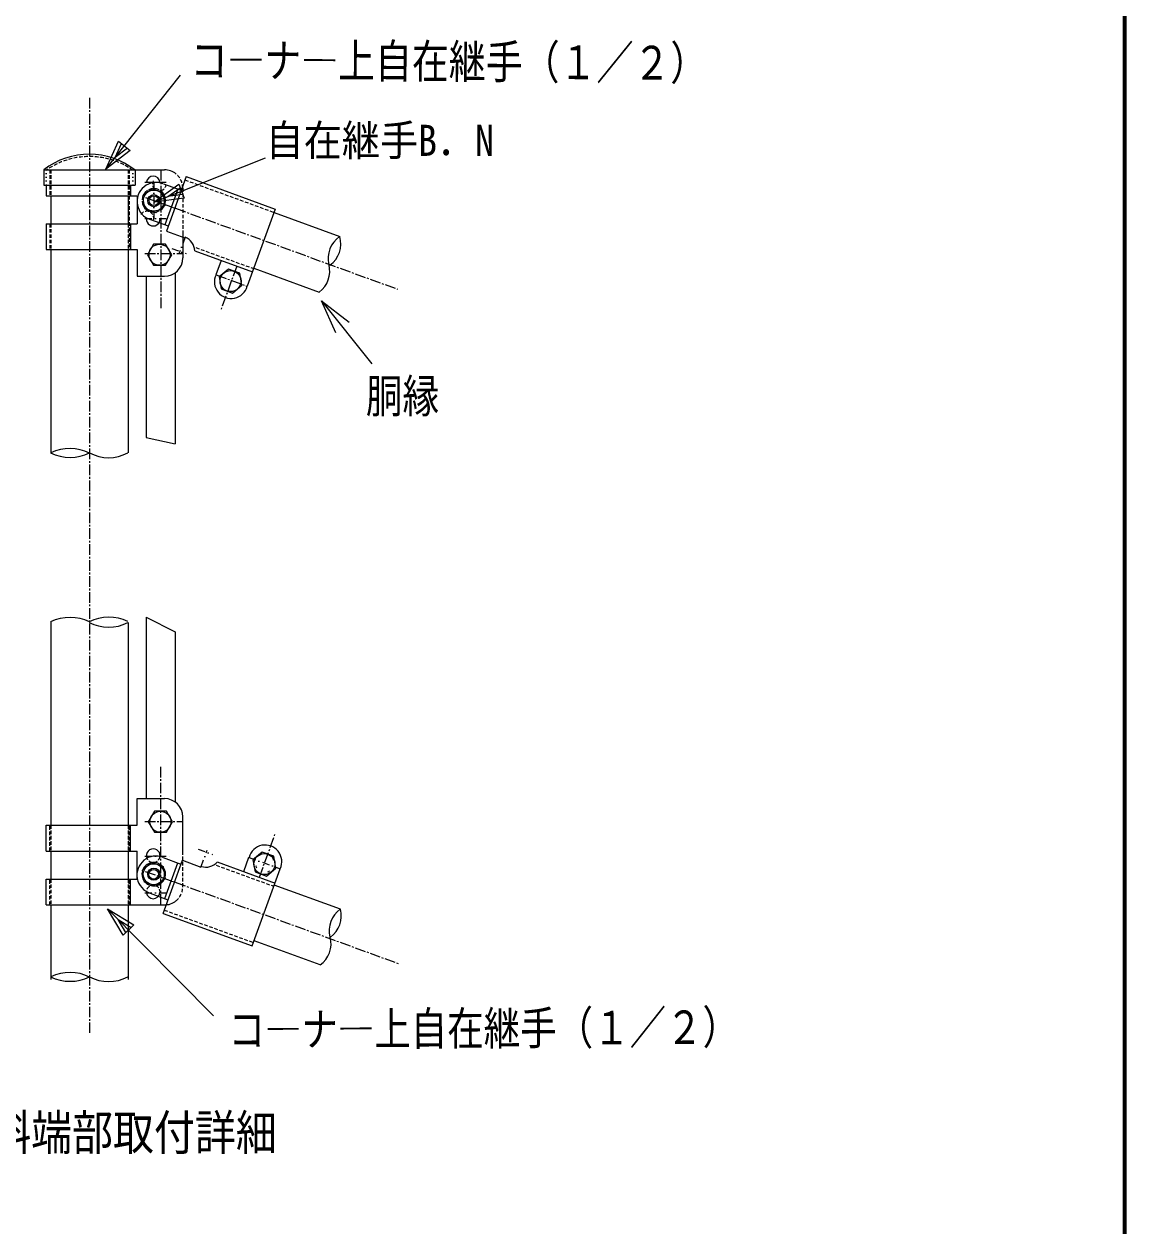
# Model space of a CAD drawing. Units: millimetres, scale not verified. Extents: x -4425 to 4425, y -3150 to 3150.
# Drawn here: x 2645 to 4200, y -1454 to 242 of the extents above; entities that cross this region are included whole.
import ezdxf
from ezdxf.enums import TextEntityAlignment as Align

# ---------------------------------------------------------------- set-up
doc = ezdxf.new("R2010")
doc.units = ezdxf.units.MM
doc.header["$LTSCALE"] = 20
for name, pattern in [('USER1', [1.125, 0.75, -0.125, 0.125, -0.125]), ('USER2', [0.375, 0.25, -0.125]), ('USER3', [1.01, 0.5, -0.25, 0.01, -0.25]), ('USER5', [0.26, 0.01, -0.25])]:
    doc.linetypes.add(name, pattern=pattern)
for name, color, linetype, lineweight in [('0-2_2', 7, 'Continuous', 25), ('0-3_1', 7, 'Continuous', 25), ('0-4_0', 7, 'Continuous', 25), ('0-C_WAKU', 7, 'Continuous', 25)]:
    doc.layers.add(name, color=color, linetype=linetype, lineweight=lineweight)
doc.styles.add('ＭＳ ゴシック', font='')
doc.styles.get('ＭＳ ゴシック').set_extended_font_data('MS Gothic')

# ---------------------------------------------------------------- blocks, each defined once
blk = doc.blocks.new('C65')
at = {"layer": '0-3_1', "color": 4}
blk.add_line((146544.5, 38812.8), (149533.9, 35796.9), dxfattribs=at)
blk.add_lwpolyline([(146986.7, 38068.3), (146544.5, 38812.8), (147285, 38364)], close=True, dxfattribs=at)
blk.add_lwpolyline([(147061.2, 38142.3), (146840.1, 38514.5), (147210.4, 38290.1)], dxfattribs=at)
blk = doc.blocks.new('C66')
at = {"layer": '0-3_1', "color": 4}
blk.add_line((146499.1, 59687.7), (148602.2, 62344.9), dxfattribs=at)
blk.add_lwpolyline([(147185.1, 60216.1), (146499.1, 59687.7), (146855.8, 60476.7)], close=True, dxfattribs=at)
blk.add_lwpolyline([(147102.7, 60281.2), (146759.8, 60017.1), (146938.1, 60411.6)], dxfattribs=at)
blk = doc.blocks.new('C67')
at = {"layer": '0-3_1', "color": 4}
blk.add_line((152577.7, 55968.4), (154000.7, 54189.7), dxfattribs=at)
blk.add_lwpolyline([(152990, 55068.9), (152577.7, 55968.4), (153364.9, 55368.7)], dxfattribs=at)

msp = doc.modelspace()

# ---------------------------------------------------------------- linework, layer by layer
at = {"layer": '0-2_2'}
for points in [[(2844.23, -12.99), (2841.25, 3.89), (2825.15, 9.76), (2812.01, -1.26), (2814.99, -18.14), (2831.1, -24.01)], [(2844.05, -963.5), (2830.92, -974.52), (2814.81, -968.65), (2811.83, -951.77), (2824.96, -940.75), (2841.07, -946.61)]]:
    msp.add_lwpolyline(points, close=True, dxfattribs=at)
at = {"layer": '0-2_2', "color": 2}
for points in [[(2853.24, -83.45), (2844.66, -68.6), (2827.52, -68.6), (2818.95, -83.45), (2827.52, -98.29), (2844.66, -98.29)], [(2952.43, -126.52), (2949.45, -109.63), (2933.35, -103.77), (2920.21, -114.79), (2923.19, -131.67), (2939.3, -137.53)], [(2854.55, -883.56), (2845.98, -868.72), (2828.83, -868.72), (2820.26, -883.56), (2828.83, -898.41), (2845.98, -898.41)], [(3000.17, -949.17), (2997.19, -932.29), (2981.08, -926.43), (2967.95, -937.45), (2970.93, -954.33), (2987.04, -960.19)]]:
    msp.add_lwpolyline(points, close=True, dxfattribs=at)
at = {"layer": '0-2_2'}
for centre, radius in [((2828.12, -7.13), 14.85), ((2828.12, -7.13), 6.86), ((2827.94, -957.63), 14.85), ((2827.94, -957.63), 6.86)]:
    msp.add_circle(centre, radius, dxfattribs=at)
at = {"layer": '0-2_2', "color": 4}
for centre in [(2828.12, -7.13), (2827.94, -957.63)]:
    msp.add_circle(centre, 8.57, dxfattribs=at)
at = {"layer": '0-2_2', "color": 2}
for centre in [(2836.09, -83.45), (2936.32, -120.65), (2837.4, -883.56), (2984.06, -943.31)]:
    msp.add_circle(centre, 14.85, dxfattribs=at)
at = {"layer": '0-3_1', "color": 2, "linetype": 'USER1'}
for p, q in [((2737.2, 137.97), (2737.2, -1181.39)), ((2837.82, 36.25), (2837.82, -158.73)), ((2816.37, -2.56), (3172.03, -132.01)), ((2815.34, -81.61), (2868.89, -81.61)), ((2945.12, -99.62), (2923.12, -160.08)), ((2915.82, -111.76), (2959.95, -127.82)), ((2837.82, -1000.94), (2837.82, -805.96)), ((2815.34, -883.08), (2868.89, -883.08)), ((2977.02, -961.98), (2999.02, -901.53)), ((2816, -953.58), (3173.63, -1083.74))]:
    msp.add_line(p, q, dxfattribs=at)
at = {"layer": '0-3_1'}
for p, q in [((2672.7, 36.28), (2843.27, 36.28)), ((2672.7, 36.28), (2672.7, 14.85)), ((2801.7, 36.28), (2801.7, 14.85)), ((2873.67, 26.72), (2845.72, -50.06)), ((2873.67, 26.72), (2999.52, -19.08)), ((2672.7, 14.85), (2801.7, 14.85)), ((2676.04, 14.82), (2676.04, -0.18)), ((2795.06, 14.85), (2795.06, -0.15)), ((2841.53, 16.76), (2866.7, 7.59)), ((2862.07, 9.28), (2843.75, -41.06)), ((2676.13, -0.15), (2804.7, -0.15)), ((2682.77, -0.15), (2682.77, -3.37)), ((2682.77, -0.15), (2682.77, -39.8)), ((2791.63, -0.15), (2791.63, -3.37)), ((2791.63, -0.15), (2791.63, -39.79)), ((2804.7, -0.15), (2804.7, -39.79)), ((2823.21, -33.59), (2848.38, -42.75)), ((2999.52, -19.08), (2959.94, -127.82)), ((2997.7, -24.09), (3090.53, -57.88)), ((2676.13, -39.8), (2804.7, -39.79)), ((2676.13, -39.8), (2798.27, -39.8)), ((2676.13, -39.8), (2676.13, -76.22)), ((2795.06, -39.79), (2795.06, -76.22)), ((2845.72, -50.06), (2871.9, -59.59)), ((2868.89, -49.26), (2868.89, -88.04)), ((2676.13, -76.22), (2804.7, -76.22)), ((2682.77, -76.22), (2682.77, -79.44)), ((2682.77, -76.22), (2682.77, -363.3)), ((2791.63, -76.22), (2791.63, -79.44)), ((2791.63, -76.22), (2791.63, -363.01)), ((2804.7, -76.22), (2804.7, -113.72)), ((2885.74, -78.01), (2967.27, -107.68)), ((2922.97, -91.56), (2915.64, -111.69)), ((2804.7, -113.72), (2843.27, -113.72)), ((2817.46, -113.72), (2817.46, -341.48)), ((2858.18, -108.93), (2858.18, -350.21)), ((2969.11, -102.62), (3061.58, -136.28)), ((2817.46, -341.48), (2858.18, -350.21)), ((2682.77, -601.39), (2682.77, -888.47)), ((2791.63, -602.49), (2791.63, -888.47)), ((2817.46, -595.08), (2817.46, -850.97)), ((2817.46, -595.08), (2858.18, -615.44)), ((2858.18, -615.44), (2858.18, -855.77)), ((2804.7, -850.97), (2843.27, -850.97)), ((2804.7, -888.47), (2804.7, -850.97)), ((2868.89, -925.57), (2868.89, -876.65)), ((2676.13, -924.9), (2676.13, -888.47)), ((2676.13, -888.47), (2804.7, -888.47)), ((2795.06, -924.9), (2795.06, -888.47)), ((2676.13, -924.9), (2798.27, -924.9)), ((2676.13, -924.9), (2804.7, -924.9)), ((2682.77, -924.9), (2682.77, -964.54)), ((2791.63, -924.9), (2791.63, -964.54)), ((2804.7, -964.54), (2804.7, -924.9)), ((2841.07, -1012.84), (2868.32, -937.98)), ((2841.19, -934.21), (2866.36, -943.37)), ((2843.4, -992.02), (2861.72, -941.68)), ((2868.32, -937.98), (2894.49, -947.51)), ((2917.64, -940.37), (2999.17, -970.05)), ((2954.87, -953.92), (2962.2, -933.79)), ((2676.04, -979.51), (2676.04, -964.51)), ((2676.13, -964.54), (2682.77, -964.54)), ((2682.77, -964.54), (2804.7, -964.54)), ((2795.06, -1000.97), (2795.06, -964.54)), ((2966.92, -1058.65), (3006.5, -949.91)), ((2676.13, -1000.97), (2676.13, -979.54)), ((3091.33, -1007.05), (2998.03, -973.09)), ((2822.86, -984.55), (2848.03, -993.71)), ((2676.13, -1000.97), (2843.27, -1000.97)), ((2682.77, -1000.97), (2682.77, -1105.97)), ((2791.63, -1000.97), (2791.63, -1105.97)), ((2841.07, -1012.84), (2966.92, -1058.65)), ((3062.78, -1085.59), (2969.45, -1051.62))]:
    msp.add_line(p, q, dxfattribs=at)
at = {"layer": '0-3_1', "color": 4, "linetype": 'USER5'}
for p, q in [((2676.13, 36.28), (2676.13, 14.85)), ((2798.27, 36.28), (2798.27, 14.85))]:
    msp.add_line(p, q, dxfattribs=at)
at = {"layer": '0-3_1', "color": 4, "linetype": 'USER2'}
for p, q in [((2681.06, 36.28), (2681.06, -0.15)), ((2682.77, 36.28), (2682.77, -0.15)), ((2791.63, 36.28), (2791.63, -0.15)), ((2793.34, 36.28), (2793.34, -5.51)), ((2871.98, 22.09), (2997.83, -23.71)), ((2868.89, 10.53), (2868.89, -49.26)), ((2793.34, -7.65), (2793.34, -76.22)), ((2681.06, -39.8), (2681.06, -76.22)), ((2682.77, -39.8), (2682.77, -76.22)), ((2791.63, -39.8), (2791.63, -76.22)), ((2887.43, -73.38), (2968.96, -103.05)), ((2681.06, -924.9), (2681.06, -888.47)), ((2682.77, -888.47), (2682.77, -924.9)), ((2791.63, -888.47), (2791.63, -924.9)), ((2793.34, -924.9), (2793.34, -888.47)), ((2868.89, -975.23), (2868.89, -915.43)), ((2915.95, -945), (2997.48, -974.68)), ((2681.06, -1000.97), (2681.06, -964.54)), ((2682.77, -964.54), (2682.77, -1000.97)), ((2791.63, -964.54), (2791.63, -1000.97)), ((2793.34, -1000.97), (2793.34, -964.54)), ((2842.76, -1008.21), (2968.61, -1054.01))]:
    msp.add_line(p, q, dxfattribs=at)
at = {"layer": '0-3_1', "color": 4, "linetype": 'USER3'}
for p, q in [((2815.34, 19.1), (2854.32, 19.1)), ((2827.89, 18.22), (2827.89, -31.78)), ((2815.34, -32.32), (2854.32, -32.32)), ((2872.26, -58.59), (2863.93, -81.47)), ((2853.51, -74.56), (2873.65, -81.89)), ((2815.34, -932.37), (2854.32, -932.37)), ((2890.74, -922.29), (2910.87, -929.62)), ((2894.83, -946.58), (2903.16, -923.7)), ((2962.37, -933.85), (3006.5, -949.91)), ((2815.34, -983.8), (2854.32, -983.8))]:
    msp.add_line(p, q, dxfattribs=at)
at = {"layer": '0-3_1'}
for centre, radius, start, end in [((2736.99, -46.2), 104.59, 51.82182, 128.01347), ((2843.18, 10.53), 25.71, 51.3178, 90.00014), ((2831.15, -8.26), 26.79, 67.43705, 252.56328), ((2827.19, 17.78), 9.64, 7.87286, 172.12701), ((2828.03, -6.85), 16.61, 123.3755, 176.62463), ((2828.03, -6.85), 16.61, 63.37547, 116.62454), ((2828.03, -6.85), 16.61, 3.37538, 56.6245), ((2828.03, -6.85), 16.61, 183.37537, 236.62476), ((2828.03, -6.85), 16.61, 303.37524, 356.62451), ((2827.19, -33.27), 9.64, 174.39186, 5.60812), ((2828.03, -6.85), 16.61, 243.37546, 296.62454), ((2864.32, -78.5), 21.43, 1.31163, 68.25038), ((3110.85, -88.3), 36.84, 124.02238, 194.36546), ((3055.12, -68.02), 36.84, 305.63519, 15.97727), ((3038.65, -106.36), 37.7, 307.46377, 13.6022), ((2937.18, -121.73), 23.57, 154.96872, 345.03104), ((2709.86, -306.5), 62.93, 244.01971, 295.9826), ((2709.54, -418.46), 61.54, 63.27, 115.83704), ((2764.37, -312.2), 57.66, 241.91357, 298.0845), ((2709.86, -658.2), 62.93, 64.0173, 115.98019), ((2764.47, -655.26), 60.39, 63.44981, 117.25411), ((2764.47, -548.55), 60.39, 242.7458, 296.55011), ((2843.18, -876.65), 25.71, 0, 90), ((2830.99, -958.71), 26.79, 67.43686, 252.56328), ((2827.19, -931.43), 9.64, 354.39206, 185.60834), ((2985.15, -939.94), 23.57, 334.96924, 165.03094), ((2979.78, -931.39), 2.14, 70.01268, 159.99695), ((2827.94, -957.63), 16.61, 103.37468, 156.6254), ((2827.94, -957.63), 16.61, 43.37489, 96.62565), ((2827.94, -957.63), 16.61, 343.37427, 36.6254), ((2901.54, -926.23), 21.43, 251.75205, 318.6886), ((2974.28, -946.49), 2.14, 160.00845, 250.01276), ((2994.88, -936.89), 2.14, 340.00278, 70.0127), ((2827.94, -957.63), 16.61, 163.37617, 216.62485), ((2827.94, -957.63), 16.61, 283.37494, 336.62421), ((2989.38, -951.99), 2.14, 249.98767, 339.99704), ((2827.94, -957.63), 16.61, 223.37668, 276.62268), ((2827.19, -982.48), 9.64, 187.87315, 352.12732), ((2843.18, -975.23), 25.71, 269.99976, 308.6821), ((3112.35, -1037.04), 36.84, 125.2559, 194.36632), ((3055.7, -1016.42), 36.84, 305.63373, 14.74393), ((3043.05, -1056.31), 35.14, 303.7586, 16.2449), ((2709.86, -1045.78), 62.93, 244.01971, 295.9826), ((2709.54, -1157.75), 61.54, 63.27, 115.83704), ((2764.37, -1051.48), 57.66, 241.91357, 298.0845)]:
    msp.add_arc(centre, radius, start, end, dxfattribs=at)
at = {"layer": '0-3_1', "color": 4, "linetype": 'USER2'}
for centre, radius, start, end in [((2737.26, -51.38), 106.48, 54.91736, 125.34429), ((2835.76, 16.31), 9.64, 152.12585, 347.87332), ((2843.18, 10.53), 25.71, 0, 51.3178), ((2818.3, -31.66), 9.64, 345.60886, 154.39221), ((2827.19, -931.43), 9.64, 185.60794, 354.39166), ((2827.19, -982.48), 9.64, 352.12686, 187.87268), ((2843.18, -975.23), 25.71, 308.68219, 0)]:
    msp.add_arc(centre, radius, start, end, dxfattribs=at)
at = {"layer": '0-3_1', "color": 2}
msp.add_arc((2843.18, -88.04), 25.71, 270, 0, dxfattribs=at)
at = {"layer": '0-C_WAKU'}
msp.add_lwpolyline([(-4049.95, 2925), (4200.05, 2925), (4200.05, -2925), (-4049.95, -2925)], close=True, dxfattribs=at)
for points in [[(4198.05, 2923), (4198.05, -2923), (-4047.95, -2923)], [(4196.05, 2921), (4196.05, -2921), (-4045.95, -2921)]]:
    msp.add_lwpolyline(points, dxfattribs=at)

# ---------------------------------------------------------------- block references
at = {"layer": '0-4_0', "xscale": 0.05, "yscale": 0.05}
for name in ['C66', 'C67', 'C65']:
    msp.add_blockref(name, (-4564.41, -2947.11), dxfattribs=at)
at = {"layer": '0-4_0', "xscale": 0.05, "yscale": 0.05, "rotation": 330}
msp.add_blockref('C66', (-5007.68, 1068.68), dxfattribs=at)

# ---------------------------------------------------------------- texts
at = {"layer": '0-3_1', "color": 4, "style": 'ＭＳ ゴシック', "width": 0.8}
for height, rotation, p in [(47.74, 359.65, (2879.83, 153.27)), (47.18, 0.316, (2933.68, -1214.83))]:
    msp.add_text('コ―ナ―上自在継手（１／２）', height=height, rotation=rotation, dxfattribs=at).set_placement(p, align=Align.BOTTOM_LEFT)
at = {"layer": '0-3_1', "color": 4, "style": 'ＭＳ ゴシック'}
for s, height, width, p in [('自在継手B．N', 43.79, 0.9, (2985.9, 42.93)), ('胴縁', 47.36, 0.8, (3127.36, -320.68)), ('傾斜端部取付詳細', 49.84, 0.85, (2539.28, -1361.95))]:
    msp.add_text(s, height=height, dxfattribs=dict(at, width=width)).set_placement(p, align=Align.BOTTOM_LEFT)

doc.saveas('drawing.dxf')
